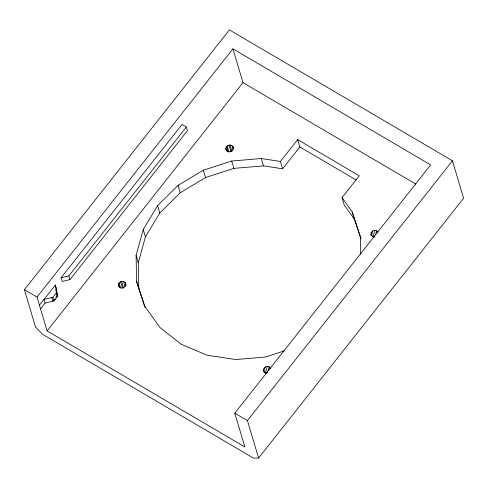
<?xml version="1.0" encoding="UTF-8"?>
<svg xmlns="http://www.w3.org/2000/svg" width="488" height="488" viewBox="0 0 488 488"><rect width="100%" height="100%" fill="white"/><g stroke="black" fill="none" stroke-linecap="round" stroke-linejoin="round"><path stroke-width="0.73" d="M118.328 285.389C118.011 282.637 121.012 280.704 123.519 281.375L125.111 282.308L125.904 283.863L125.196 286.438L123.647 287.639L121.683 288.03L119.841 287.517L118.328 285.389L118.724 286.731M371.344 235.722L370.941 234.386L371.167 232.624L372.344 231.129L374.162 230.305L376.132 230.366L378.243 232.026M360.882 238.803L354.41 219.264L344.229 204.96L342.039 197.603L359.272 175.765L297.662 139.611L280.429 161.449L261.263 158.533L231.739 161.022L203.35 170.196L178.047 185.416L157.594 205.692L143.222 229.519L136.091 255.425L136.622 281.564L144.564 306.275M138.812 288.908L138.281 262.77L145.418 236.881L159.777 213.036L180.237 192.76L205.539 177.541L233.929 168.372L263.453 165.883L282.619 168.799L299.858 146.961L297.662 139.611M233.099 146.839L233.392 148.559L232.666 150.243L230.153 151.756L228.183 151.695L226.591 150.755L225.779 148.315C226.261 145.631 229.531 144.283 231.861 145.552L233.099 146.839L233.496 148.175M266.832 373.216L264.984 372.698L263.752 371.411L263.453 369.69L264.185 368.007L265.734 366.805L267.692 366.409L269.541 366.927L270.773 368.214M55.071 299.113L53.942 300.925L45.097 303.091L40.541 308.867M55.821 297.906L57.328 295.49L56.486 288.658L55.388 284.986L39.443 305.189M24.4 289.683L229.409 29.884L452.425 160.772L463.6 198.256L258.591 458.055L253.528 458.116L42.834 334.457L35.575 327.167L24.4 289.683L37.027 297.094L47.11 330.907L244.866 446.965L234.789 413.159L430.684 164.907L232.922 48.843L37.027 297.094M61.085 277.77L182.042 124.483L186.355 127.014L187.447 130.686L69.936 279.606L62.177 281.442L61.085 277.77L68.838 275.933L186.355 127.014M56.254 291.879L57.45 296.478L53.942 300.925L52.863 297.314L56.376 292.867L55.388 284.986M47.11 330.907L243.006 82.655L232.922 48.843M258.591 458.055L247.416 420.571L452.425 160.772M284.406 350.866L265.246 357.051L235.722 359.54L207.064 355.185L181.231 344.272L159.985 327.552L144.765 306.165L136.622 281.564M52.863 297.314L43.999 299.418L45.097 303.091M374.644 236.918L372.454 236.509L370.941 234.386M243.006 82.655L415.794 184.067M299.858 146.961L356.222 180.041M234.789 413.159L247.416 420.571M342.039 197.603L352.22 211.914L360.364 236.515L360.724 254.26M51.752 297.576L52.857 301.242M376.132 230.366L376.931 233.038M374.162 230.305L375.559 234.978M372.344 231.129L374.137 237.144M371.167 232.624L372.362 236.631M360.565 237.18L360.961 238.516M352.22 211.914L354.41 219.264M280.429 161.449L282.619 168.799M261.263 158.533L263.453 165.883M231.861 145.552L233.057 149.56M230.019 145.034L232.007 151.713M229.018 145.119L231.007 151.798M227.201 145.942L228.994 151.957M231.739 161.022L233.929 168.372M226.505 146.632L228.097 151.975M225.779 148.315L226.578 150.987M269.541 366.927L270.139 368.928M267.692 366.409L268.888 370.416M265.734 366.805L267.528 372.82M264.185 368.007L265.777 373.35M263.453 369.69L264.252 372.362M203.35 170.196L205.539 177.541M178.047 185.416L180.237 192.76M157.594 205.692L159.777 213.036M143.222 229.519L145.418 236.881M136.091 255.425L138.281 262.77M144.765 306.165L145.168 307.501M125.111 282.308L126.111 285.651M123.519 281.375L125.111 286.718M121.549 281.308L123.543 287.993M120.585 281.619L122.579 288.304M119.035 282.82L120.627 288.164M118.553 283.632L119.749 287.639M68.838 275.933L69.936 279.606M56.01 289.909L57.102 293.587M56.376 292.867L57.45 296.478"/></g></svg>
